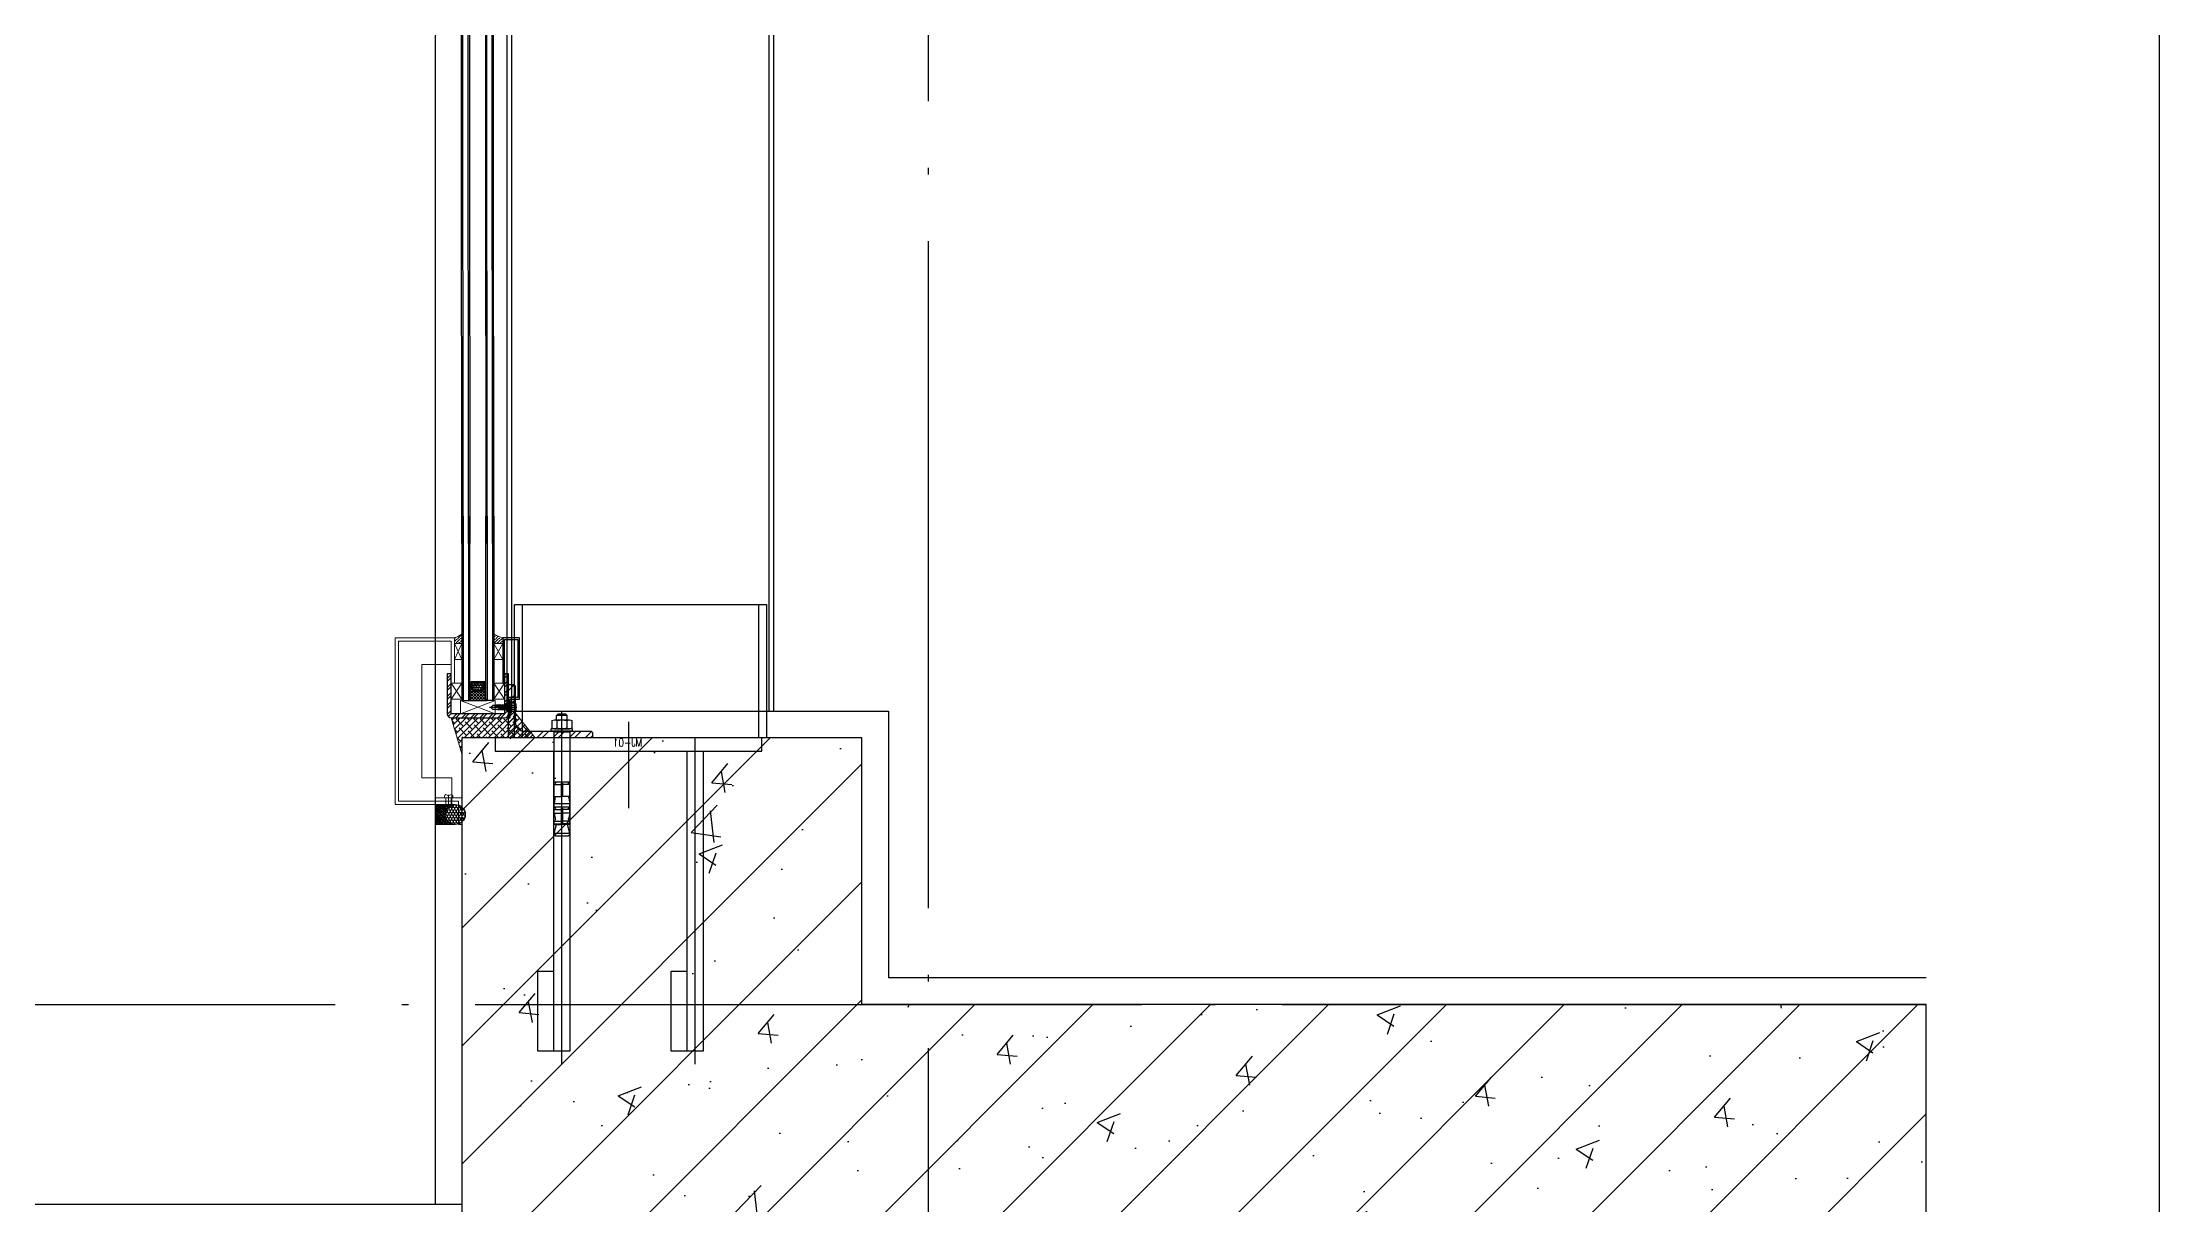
# Model space of a CAD drawing. Extents: x 6843040 to 15500510, y -6507076 to -4940511.
# Drawn here: x 7647613 to 7649201, y -6179134 to -6178263 of the extents above; entities that cross this region are included whole.
import ezdxf
from ezdxf.enums import TextEntityAlignment as Align

# ---------------------------------------------------------------- set-up
doc = ezdxf.new("R2010")
doc.units = 0
doc.header["$LTSCALE"] = 1000
doc.header["$MEASUREMENT"] = 0
for name, pattern in [('ACAD_ISO04W100', [30.5, 24, -3, 0.5, -3]), ('CENTER', [50.800000000000004, 31.75, -6.35, 6.35, -6.35]), ('CONTINOUS', [0]), ('DASHED', [0.75, 0.5, -0.25]), ('DOTE', [2.4200000000000004, 2, -0.2, 0.02, -0.2]), ('HIDDEN', [0.375, 0.25, -0.125])]:
    doc.linetypes.add(name, pattern=pattern)
for name, color, linetype, lineweight in [('002CEN', 1, 'CENTER', 13), ('003DOT', 253, 'HIDDEN', 13), ('009CON', 6, 'CONTINOUS', 15), ('Hatch（填充）', 8, 'Continuous', 5), ('LB', 31, 'CONTINOUS', 20)]:
    doc.layers.add(name, color=color, linetype=linetype, lineweight=lineweight)
for name, color, linetype in [('1', 1, 'Continuous'), ('40钢材投影', 40, 'Continuous'), ('DOTE', 8, 'DOTE'), ('E_LINE_1', 1, 'Continuous'), ('GC', 3, 'Continuous'), ('K-233-中心线', 233, 'CENTER'), ('K-8-五金件', 8, 'Continuous'), ('LT-dim 120', 253, 'Continuous'), ('LT-dim 50', 253, 'Continuous'), ('LT-Fill-玻璃1', 14, 'Continuous'), ('LT-文字标注', 7, 'Continuous'), ('LT-玻璃', 4, 'Continuous'), ('LT-细线', 1, 'Continuous'), ('LT-铝板', 31, 'Continuous'), ('PUB_HATCH', 8, 'Continuous'), ('PUB_TITLE', 4, 'Continuous'), ('XX', 8, 'DASHED'), ('密封胶填充', 111, 'Continuous'), ('批荡层', 213, 'Continuous'), ('泡沫棒填充', 71, 'Continuous'), ('金属填充', 9, 'Continuous'), ('钢立柱规格布置', 2, 'Continuous')]:
    doc.layers.add(name, color=color, linetype=linetype)
doc.styles.add('LT-文字标注', font='romans.shx', dxfattribs={"width": 0.8, "bigfont": 'gbhzfs.shx'})

# ---------------------------------------------------------------- blocks, each defined once
blk = doc.blocks.new('LT-BLK-20220127160324', base_point=(-28533.22878983965, -2765.200322864111))
at = {"color": 1, "linetype": 'ACAD_ISO04W100', "ltscale": 0.4}
for p, q in [((-28777.79650946474, -2715.166449711192), (-28533.22878983943, -2715.166449711192)), ((-28521.34176281607, -2765.200322864112), (-28586.01604931476, -2765.200322864112)), ((-28777.79650946474, -2815.200322864112), (-28533.22878983943, -2815.200322864112))]:
    blk.add_line(p, q, dxfattribs=at)
at = {"layer": 'GC', "color": 3}
blk.add_lwpolyline([(-28543.22878983943, -2865.200322864112), (-28543.22878983943, -2665.200322864112), (-28533.22878983943, -2665.200322864112), (-28533.22878983943, -2865.200322864112)], close=True, dxfattribs=at)
for points in [[(-28543.22878983943, -2709.166449711192), (-28768.22878983943, -2709.166449711192)], [(-28768.22878983943, -2709.166449711192), (-28768.22878983943, -2733.166449711192), (-28708.22878983943, -2733.166449711192), (-28708.22878983943, -2721.166449711192)], [(-28543.22878983943, -2809.200322864112), (-28768.22878983943, -2809.200322864112)], [(-28768.22878983943, -2809.200322864112), (-28768.22878983943, -2833.200322864112), (-28708.22878983943, -2833.200322864112), (-28708.22878983943, -2821.200322864112)]]:
    blk.add_lwpolyline(points, dxfattribs=at)
at = {"layer": 'GC', "ltscale": 3}
for points in [[(-28768.22878983943, -2721.166449711192), (-28543.22878983943, -2721.166449711192)], [(-28768.22878983943, -2821.200322864112), (-28543.22878983943, -2821.200322864112)]]:
    blk.add_lwpolyline(points, dxfattribs=at)
at = {"layer": 'LT-文字标注', "style": 'LT-文字标注', "width": 0.8}
blk.add_text('MJ-01', height=6, rotation=270, dxfattribs=at).set_placement((-28541.59687122377, -2776.851695046294), align=Align.BOTTOM_RIGHT)
blk = doc.blocks.new('*U179')
at = {"layer": '1'}
h = blk.add_hatch(dxfattribs=at)
h.set_pattern_fill('ANSI37', color=252, scale=0.1, angle=-180, style=0)
h.set_pattern_definition([(224.9999999999999, (1679562.560613633, -289717.7450616644), (0.2245064030267287, -0.2245064030267291), []), (314.9999999999999, (1679562.560613633, -289717.7450616644), (0.2245064030267291, 0.2245064030267286), [])])
h.paths.add_polyline_path([(-14.00086452462315, 18.00001763110049), (-14.00086452462315, 17.00001763110049), (-10.00086452462315, 17.00001763110049), (-10.00086452462315, 18.00001763110049)])
h.paths.add_polyline_path([(-14.00086452462315, 7.000017631100491), (-14.00086452462315, 6.000017631100491), (-10.00086452462315, 6.000017631100491), (-10.00086452462315, 7.000017631100491)])
h = blk.add_hatch(dxfattribs=at)
h.set_pattern_fill('HEX', color=252, scale=0.19, angle=-360.0000000000001, style=0)
h.set_pattern_definition([(360, (1679562.560613633, -289717.7450616644), (9.680894054106727e-16, 1.0448594), [0.60325, -1.2065]), (119.9999999999999, (1679562.560613633, -289717.7450616644), (-0.9048747837829667, -0.5224296999999988), [0.6032499999999971, -1.206499999999994]), (59.99999999999992, (1679563.163863633, -289717.7450616644), (-0.9048747837829658, 0.5224297000000009), [0.60325, -1.2065])])
edge = h.paths.add_edge_path()
edge.add_line((-10.11889851349011, 16.50001763110049), (-7.500864524623154, 15.30292986205313))
edge.add_line((-10.11889851325728, 16.50001763110049), (-13.50086452462315, 16.50001763110049))
edge.add_line((-13.50086452462315, 16.50001763110049), (-13.50086452462315, 7.500017631100491))
edge.add_line((-13.50086452462315, 7.500017631100491), (-10.11889851325728, 7.500017631100491))
edge.add_line((-10.11889851325728, 7.500017631100491), (-7.500864524623154, 8.80903462547576))
edge.add_line((-7.500864524623154, 8.80903462547576), (-7.500864524623154, 15.30292986205313))
h = blk.add_hatch(dxfattribs=at)
h.set_pattern_fill('ANSI37', color=252, scale=0.5, angle=-180, style=0)
h.set_pattern_definition([(224.9999999999999, (1679562.560613633, -289717.7450616644), (1.122532015133643, -1.122532015133645), []), (314.9999999999999, (1679562.560613633, -289717.7450616644), (1.122532015133645, 1.122532015133643), [])])
h.paths.add_polyline_path([(-7.000864524623154, 8.50001763110049), (-10.00086452462315, 7.000017631100491), (-10.00086452462315, 6.000017631100491), (-1.000864524623154, 6.000017631100491), (-0.0008432585706543705, 4.999996365222614), (-0.0008603557904791614, 19.00002179987496), (-1.000864524623154, 18.00001763110049), (-10.00086452462315, 18.00001763110049), (-10.00086452462315, 17.00001763110049), (-7.000864524623154, 15.50001763110049)])
at = {"color": 253}
for points in [[(-14.00086452462315, 18.00001763110049), (-14.00086452462315, 17.00001763110049), (-10.00086452462315, 17.00001763110049), (-10.00086452462315, 18.00001763110049)], [(-7.000864524623154, 8.50001763110049), (-10.00086452462315, 7.000017631100491), (-14.00086452462315, 7.000017631100491), (-14.00086452462315, 17.00001763110049), (-10.00086452462315, 17.00001763110049), (-7.000864524623154, 15.50001763110049)], [(-7.500864524623154, 15.19100063672522), (-7.500864524623154, 8.80903462547576), (-10.11889851325728, 7.500017631100491), (-13.50086452462315, 7.500017631100491), (-13.50086452462315, 16.50001763110049), (-10.11889851325728, 16.50001763110049)], [(-14.00086452462315, 6.000017631100491), (-14.00086452462315, 7.000017631100491), (-10.00086452462315, 7.000017631100491), (-10.00086452462315, 6.000017631100491)]]:
    blk.add_lwpolyline(points, close=True, dxfattribs=at)
blk.add_lwpolyline([(-10.00086452462315, 6.000017631100491), (-10.00086452462315, 7.000017631100491), (-7.000864524623154, 8.50001763110049), (-7.000864524623154, 15.50001763110049), (-10.00086452462315, 17.00001763110049), (-10.00086452462315, 18.00001763110049), (-1.000864524623154, 18.00001763110049), (-0.000864524623153784, 19.00001763110049), (-0.000864524623153784, 5.000017631100491), (-1.000864524623154, 6.000017631100491), (-10.00086452462315, 6.000017631100491)], dxfattribs=at)
at = {"layer": 'LT-玻璃', "color": 8}
for p, q in [((-138.199355840293, 23.00001763110049), (-0.0008645246417771091, 23.00001763110049)), ((-138.1993558402743, 19.00001763110049), (-0.000864524623153784, 19.00001763110049)), ((-138.1993558402743, 5), (-0.0008468935226630947, 5)), ((-138.1993558402783, 1.000386271683965), (-0.0008468935266137123, 1.000386271683965))]:
    blk.add_line(p, q, dxfattribs=at)
at = {"layer": 'LT-玻璃', "color": 150}
for points in [[(-138.199355840293, 24.00001763110049), (-1.000864524641777, 24.00001763110049), (-0.0008645246417771091, 23.00001763110049), (-0.000864524623153784, 19.00001763110049), (-1.000864524623154, 18.00001763110049), (-138.1993558402743, 18.00001763110049)], [(-138.1993558402783, 0), (-1.000846893526614, 0), (-0.0008468935266137123, 1), (-0.0008468935226630947, 5), (-1.000846893522663, 6), (-138.1993558402743, 6)]]:
    blk.add_lwpolyline(points, dxfattribs=at)
blk = doc.blocks.new('*U187')
at = {"layer": '002CEN', "ltscale": 5}
blk.add_line((-2.470786271884122, -7.1e-15), (7.154912196495848, -7.1e-15), dxfattribs=at)
at = {"layer": '003DOT', "ltscale": 5}
for p, q in [((1.137e-13, 1.999999999999992), (5.000000000000036, 1.999999999999992)), ((-5.68e-14, -2.000000000000007), (5.00000000000012, -2.000000000000007))]:
    blk.add_line(p, q, dxfattribs=at)
at = {"layer": '009CON'}
for p, q in [((-1.699999999999874, 1.089999999999996), (-1.700000000000017, -1.09000000000001)), ((-0.3828890285466002, 4.144999999999988), (2.842e-13, 4.144999999999988)), ((2.842e-13, 4.144999999999988), (-2.558e-13, -4.144999999999988)), ((6.49999999999995, -7.1e-15), (7.260859888279645, 1.439128983241921)), ((-0.3828890285466002, -4.145000000000003), (-2.558e-13, -4.144999999999988)), ((6.49999999999995, -7.1e-15), (7.260859888279645, -1.439128983241936))]:
    blk.add_line(p, q, dxfattribs=at)
for centre, radius, start, end in [((5.007748688829706, -7.1e-15), 6.799999999999999, 142.4423901337785, 170.5515263407792), ((6.199999999999967, 1.999999999999978), 1.199999999999999, 332.1348283377681, 179.9999999999992), ((5.007748688829706, -7.1e-15), 6.799999999999999, 189.4484736592125, 217.5576098662215), ((6.199999999999967, -1.999999999999992), 1.199999999999999, 180.0000000000008, 27.865171662232)]:
    blk.add_arc(centre, radius, start, end, dxfattribs=at)
blk = doc.blocks.new('LT-耐候密封胶缝')
at = {"layer": '密封胶填充'}
h = blk.add_hatch(dxfattribs=at)
h.set_pattern_fill('ANSI38', color=8, scale=0.04, angle=180, style=0)
h.set_pattern_definition([(225, (-9.094947017729282e-13, 5.820766091346741e-11), (0.04490128060534575, -0.04490128060534577), []), (315, (-9.094947017729282e-13, 5.820766091346741e-11), (0.1347038418160373, -0.04490128060534579), [0.15875, -0.09524999999999999])])
edge = h.paths.add_edge_path()
edge.add_line((0.4999999999990905, -1), (0.4999999999990903, -0.01966673684918463))
edge.add_arc((4.278217602404766e-07, 1.798028991906904), 1.885210156581904, 254.6198170668605, 285.38015596169396, ccw=False)
edge.add_line((-0.5000000000009095, -0.01966650143731385), (-0.5000000000319533, -0.9999999999643879))
edge.add_arc((-1.637090463191271e-11, -1), 0.5000000000155217, 0, 180, ccw=False)
at = {"layer": '泡沫棒填充'}
h = blk.add_hatch(dxfattribs=at)
h.set_pattern_fill('HONEY', color=8, scale=0.02666666666666666, angle=180, style=0)
h.set_pattern_definition([(180, (104.5532869425351, -12.93409662204795), (-0.127, -0.07332346666666664), [0.08466666666666667, -0.1693333333333333]), (299.9999999999999, (104.5532869425351, -12.93409662204795), (0.1269999848268748, -0.07332349294729043), [0.08466666666666663, -0.1693333333333333]), (240, (104.5532869425351, -12.93409662204795), (-1.517312520979541e-08, -0.146646959613957), [-0.1693333333333333, 0.08466666666666667])])
h.paths.add_polyline_path([(0.4999999999990905, -1.000000093015842, -1), (-0.5000000000009095, -0.9999999069259502, -1)])
at = {"layer": 'LT-细线'}
for points in [[(-0.5000000000009095, -0.9999999999417923), (-0.5000000000009095, -0.01966650143731385)], [(0.4999999999990905, -0.01966673682909459), (0.4999999999990905, -0.9999999999417923)]]:
    blk.add_lwpolyline(points, dxfattribs=at)
blk.add_lwpolyline([(-0.500000000007276, -0.01966650143731385, 0.1350290909618399), (0.4999999999918145, -0.01966673682909459, 0.1350290909618399)], format="xyb", dxfattribs=at)
blk.add_circle((-9.094947017729282e-13, -0.9999999999417923), 0.4999999999999999, dxfattribs=at)
blk = doc.blocks.new('L63×40×5角钢')
at = {"layer": '金属填充'}
h = blk.add_hatch(dxfattribs=at)
h.set_pattern_fill('ANSI32', color=256, scale=0.9, style=0)
h.set_pattern_definition([(45, (89.74907278387082, -929.7164257528657), (-6.061672881721679, 6.061672881721679), []), (45, (93.79018978387082, -929.7164257528657), (-6.061672881721679, 6.061672881721679), [])])
h.paths.add_polyline_path([(40.00000000000364, 3.333333333328483, 0.4142135623724557), (38.33333333333576, 5), (11.99999999998909, 5.000000000029104, -0.4142135623728255), (4.999999999996362, 12.0000000000291), (5, 61.33333333332848, 0.4142135623724557), (3.333333333332121, 63), (-1.4210854715202e-14, 63), (1.4210854715202e-14, 1.13686837721616e-13), (39.99999999999999, 1.13686837721616e-13)])
blk.add_lwpolyline([(40, 0), (40.00000000000364, 3.333333333328483, 0.4142135623724557), (38.33333333333576, 5), (11.99999999998909, 5.000000000029104, -0.4142135623728255), (4.999999999996362, 12.0000000000291), (5, 61.33333333332848, 0.4142135623724557), (3.333333333332121, 63), (0, 63), (0, 0)], format="xyb", close=True)
blk = doc.blocks.new('LT-BLK-20240808174652', base_point=(715380.5467993191, 47279.16908026493))
at = {"layer": '40钢材投影'}
for p, q in [((715377.571799319, 47291.88527825138), (715376.571799319, 47290.88527825138)), ((715376.571799319, 47290.88527825138), (715384.5217993191, 47290.88527825138)), ((715376.6217993195, 47287.5690802649), (715376.6217993196, 47290.88527825138)), ((715377.571799319, 47291.88527825138), (715383.5217993191, 47291.88527825138)), ((715380.5467993191, 47197.28580982419), (715380.5467993191, 47293.88527825138)), ((715383.5217993191, 47291.88527825138), (715384.5217993191, 47290.88527825138)), ((715384.5217993191, 47287.5690802649), (715384.5217993191, 47290.88527825138)), ((715372.5467993191, 47280.76908026491), (715388.5467993191, 47280.76908026491)), ((715372.5467993191, 47279.16908026493), (715372.5467993191, 47280.76908026491)), ((715372.5467993191, 47279.16908026493), (715388.5467993191, 47279.16908026493)), ((715373.0412534435, 47287.06630351593), (715373.0412534435, 47281.27185701393)), ((715386.446799319, 47278.66908026493), (715374.6467993191, 47278.66908026493)), ((715386.1759720594, 47287.5690802649), (715374.9176418156, 47287.5690802649)), ((715386.1759720594, 47280.76908026491), (715374.9176418157, 47280.76908026491)), ((715376.7940301878, 47287.06630351593), (715376.7940301879, 47281.27185701393)), ((715384.2995836872, 47287.06630351593), (715384.2995836872, 47281.27185701393)), ((715388.0523604422, 47287.06630350976), (715388.0523604422, 47281.2718570201)), ((715388.5467993191, 47279.16908026493), (715388.5467993191, 47280.76908026491)), ((715386.4467993191, 47241.11286000961), (715374.6467993191, 47241.11286000961)), ((715374.6467993191, 47239.11286000961), (715380.0467993191, 47239.11286000961)), ((715374.6467993191, 47230.11286000961), (715374.6467993191, 47239.11286000961)), ((715375.5861019944, 47230.11286000961), (715374.6467950987, 47224.78578588903)), ((715374.6467993191, 47230.11286000961), (715380.0467993191, 47230.11286000961)), ((715374.6467993191, 47222.28580982419), (715374.6467993191, 47224.78580982419)), ((715386.4467993191, 47224.78578588903), (715374.6467993191, 47224.78578588903)), ((715381.0467993191, 47240.11286000961), (715380.0467993191, 47240.11286000961)), ((715380.0467993191, 47240.11286000961), (715380.0467993191, 47230.11286000961)), ((715380.0467993191, 47240.11286000961), (715381.0467993191, 47240.11286000961)), ((715381.0467993191, 47240.11286000961), (715381.0467993191, 47230.11286000961)), ((715386.4467993191, 47239.11286000961), (715381.0467993191, 47239.11286000961)), ((715386.4467993191, 47230.11286000961), (715381.0467993191, 47230.11286000961)), ((715385.5074966438, 47230.11286000961), (715386.4468035395, 47224.78578588903)), ((715386.4467993191, 47230.11286000961), (715386.4467993191, 47239.11286000961)), ((715386.4467993191, 47222.28580982419), (715386.4467993191, 47224.78580982419)), ((715374.6467993191, 47217.78580982425), (715374.6467993191, 47220.28580982419)), ((715374.6467993191, 47217.78580982419), (715380.0467993191, 47217.78580982419)), ((715374.6467993191, 47217.78580982419), (715375.6048279653, 47213.65275029001)), ((715374.6467993191, 47211.78580982419), (715380.0467993191, 47211.78580982419)), ((715374.6467993191, 47209.78580982425), (715374.6467993191, 47211.78580982419)), ((715374.6467993191, 47209.78580982425), (715380.0467993191, 47209.78580982425)), ((715374.6467993191, 47209.78580982425), (715375.1467993191, 47209.28580982425)), ((715374.6467993191, 47202.76908026491), (715376.3929517418, 47209.28580982425)), ((715386.3467993191, 47222.28580982419), (715374.7467993192, 47222.28580982419)), ((715374.7467993192, 47220.28580982419), (715380.0467993191, 47220.28580982419)), ((715375.1467993191, 47209.28580982425), (715380.0467993191, 47209.28580982419)), ((715380.0467993191, 47221.28580982419), (715381.0467993191, 47221.28580982419)), ((715380.0467993191, 47221.28580982419), (715380.0467993191, 47209.28580982419)), ((715381.0467993191, 47221.28580982419), (715380.0467993191, 47221.28580982419)), ((715380.0467993191, 47221.28580982419), (715380.0467993191, 47209.28580982419)), ((715381.0467993191, 47221.28580982419), (715381.0467993191, 47209.28580982419)), ((715386.3467993191, 47220.28580982419), (715381.0467993191, 47220.28580982419)), ((715386.4467993191, 47217.78580982425), (715381.0467993191, 47217.78580982419)), ((715386.4467993191, 47211.78580982419), (715381.0467993191, 47211.78580982419)), ((715386.4467993191, 47209.78580982425), (715381.0467993191, 47209.78580982425)), ((715385.9467993191, 47209.28580982425), (715381.0467993191, 47209.28580982419)), ((715386.4467993191, 47202.76908026491), (715384.7006468964, 47209.28580982425)), ((715386.4467993191, 47217.78580982419), (715385.4887706729, 47213.65275029001)), ((715386.4467993191, 47209.78580982425), (715385.9467993191, 47209.28580982425)), ((715386.4467993191, 47217.78580982425), (715386.4467993191, 47220.28580982419)), ((715386.4467993191, 47209.78580982425), (715386.4467993191, 47211.78580982419)), ((715374.6467993191, 47201.76908026491), (715374.6467993191, 47202.76908026491)), ((715386.4467993191, 47202.76908026491), (715374.6467993191, 47202.76908026491)), ((715385.4467993191, 47200.76908026491), (715375.6467993191, 47200.76908026491)), ((715386.4467993191, 47201.76908026491), (715386.4467993191, 47202.76908026491))]:
    blk.add_line(p, q, dxfattribs=at)
blk.add_lwpolyline([(715386.4467993191, 47241.11286000961), (715386.446799319, 47278.66908026493), (715385.946799319, 47279.16908026493), (715375.1467993191, 47279.16908026493), (715374.6467993191, 47278.66908026493), (715374.6467993191, 47241.11286000961)], dxfattribs=at)
for centre, radius, start, end in [((715374.9176418156, 47283.81630352059), 3.752776744359426, 59.99999999993786, 120.0000000000622), ((715374.9176418156, 47284.52185700928), 3.752776744359426, 239.9999999999378, 300.0000000000622), ((715380.5468069375, 47273.31213837106), 14.25694189387083, 74.73851959513901, 105.261480404861), ((715380.5468069375, 47295.0260221588), 14.25694189387083, 254.738519595139, 285.261480404861), ((715386.1759720594, 47283.81630352059), 3.752776744359426, 59.99999999993786, 120.0000000000622), ((715386.1759720594, 47284.52185700928), 3.752776744359426, 239.9999999999378, 300.0000000000622), ((715374.6467993191, 47240.11286000961), 1, 270, 90), ((715386.4467993191, 47240.11286000961), 1, 90, 270), ((715374.6467993191, 47221.28580982419), 1, 270, 90), ((715374.0217993191, 47213.28580982419), 1.624999999999622, 292.61986494865, 13.05048525396534), ((715386.4467993191, 47221.28580982419), 1, 90, 270), ((715387.0717993191, 47213.28580982419), 1.624999999999622, 166.9495147460347, 247.38013505135), ((715375.6467993191, 47201.76908026491), 1, 180, 270), ((715385.4467993191, 47201.76908026491), 1, 270, 0)]:
    blk.add_arc(centre, radius, start, end, dxfattribs=at)
blk = doc.blocks.new('*U241')
at = {"layer": 'K-233-中心线', "linetype": 'CENTER'}
blk.add_line((0, 4.942561988593297), (0, -15.4), dxfattribs=at)
at = {"layer": 'K-8-五金件'}
for p, q in [((-4.399999999999636, 0.4500000000007276), (-4.399999999999636, 0)), ((4.399999999999636, 0), (-4.399999999999636, 0)), ((-4.100000000000364, 0.75), (-3.100000000000364, 1)), ((4.100000000000364, 0.75), (-4.100000000000364, 0.75)), ((-3.100000000000364, 3.850000000000364), (-3.100000000000364, 1)), ((3.100000000000364, 1), (-3.100000000000364, 1)), ((2.325000000000728, 4.25), (-2.325000000000728, 4.25)), ((-2.041306750315925, 0.75), (-1.549999999999272, 1)), ((-1.549999999999272, 3.850000000000364), (-1.549999999999272, 1)), ((-1.549999999999272, 0), (-1.549999999999272, -2.990192378863867)), ((1.549999999999272, 3.850000000000364), (1.549999999999272, 1)), ((2.151306750316508, 0.75), (1.549999999999272, 1)), ((1.549999999999272, 0), (1.549999999999272, -2.490192378863867)), ((3.100000000000364, 3.850000000000364), (3.100000000000364, 1)), ((4.100000000000364, 0.75), (3.100000000000364, 1)), ((4.399999999999636, 0.4500000000007276), (4.399999999999636, 0)), ((-2.110000000000582, -1.899999999999636), (2.110000000000582, -1.399999999999636)), ((-2.110000000000582, -1.899999999999636), (-1.549999999999272, -1.590192378864231)), ((-2.110000000000582, -1.899999999999636), (-1.549999999999272, -2.209807621135042)), ((-2.110000000000582, -3.299999999999272), (2.110000000000582, -2.799999999999272)), ((-2.110000000000582, -3.299999999999272), (-1.549999999999272, -2.990192378863867)), ((-2.110000000000582, -3.299999999999272), (-1.549999999999272, -3.609807621134678)), ((-2.110000000000582, -4.699999999999273), (2.110000000000582, -4.199999999999273)), ((-2.110000000000582, -4.699999999999273), (-1.549999999999272, -4.390192378863867)), ((-2.110000000000582, -4.699999999999273), (-1.549999999999272, -5.009807621134678)), ((-2.110000000000582, -6.099999999998909), (2.110000000000582, -5.599999999998909)), ((-2.110000000000582, -6.099999999998909), (-1.549999999999272, -5.790192378863503)), ((-2.110000000000582, -6.099999999998909), (-1.549999999999272, -6.409807621134314)), ((-2.110000000000582, -7.500000000000364), (2.110000000000582, -7.000000000000364)), ((-2.110000000000582, -7.500000000000364), (-1.549999999999272, -7.190192378864959)), ((-2.110000000000582, -7.500000000000364), (-1.549999999999272, -7.80980762113577)), ((-2.110000000000582, -8.9), (-1.549999999999272, -8.590192378864595)), ((-2.110000000000582, -8.9), (-1.141147094092958, -8.783938796498115)), ((-2.110000000000582, -8.9), (-1.549999999999272, -9.209807621135406)), ((-1.549999999999272, -1.590192378864231), (1.549999999999272, -1.090192378864231)), ((-1.549999999999272, -2.209807621135042), (1.549999999999272, -1.709807621135042)), ((-1.549999999999272, -2.990192378863867), (1.549999999999272, -2.490192378863867)), ((-1.549999999999272, -3.609807621134678), (1.549999999999272, -3.109807621134678)), ((-1.549999999999272, -3.609807621134678), (-1.549999999999272, -4.390192378863503)), ((-1.549999999999272, -4.390192378863867), (1.549999999999272, -3.890192378863867)), ((-1.549999999999272, -5.009807621134678), (1.549999999999272, -4.509807621134678)), ((-1.549999999999272, -5.009807621134678), (-1.549999999999272, -5.790192378863503)), ((-1.549999999999272, -5.790192378863503), (1.549999999999272, -5.290192378863503)), ((-1.549999999999272, -6.409807621134314), (1.549999999999272, -5.909807621134314)), ((-1.549999999999272, -6.409807621134314), (-1.549999999999272, -7.190192378864959)), ((-1.549999999999272, -7.190192378864959), (1.549999999999272, -6.690192378864959)), ((-1.549999999999272, -7.80980762113577), (1.549999999999272, -7.30980762113577)), ((-1.549999999999272, -7.80980762113577), (-1.549999999999272, -8.590192378864595)), ((-1.549999999999272, -8.590192378864595), (-0.9946989986692643, -8.491031485770145)), ((-1.549999999999272, -9.209807621135406), (-1.334865735341737, -9.171390788160716)), ((-1.549999999999272, -9.209807621135406), (-1.549999999999272, -13.00000000000036)), ((0, -14.4), (-1.549999999999272, -13.00000000000036)), ((0, -14.4), (1.549999999999272, -13.00000000000036)), ((0.5619885887190321, -8.239837273735612), (1.549999999999272, -8.090192378864595)), ((0.7141825614198751, -8.553488843050582), (2.110000000000582, -8.4)), ((0.7141825614198751, -8.832275020881207), (1.549999999999272, -8.709807621135406)), ((0.7141825614198751, -9.612659778611851), (1.549999999999272, -9.490192378864231)), ((0.7141825614198751, -9.953488843052037), (2.110000000000582, -9.799999999999637)), ((0.7141825614198751, -10.23227502088266), (1.549999999999272, -10.10980762113504)), ((1.549999999999272, -0.3098076211354055), (1.549999999999272, -2.490192378863867)), ((2.110000000000582, -1.399999999999636), (1.549999999999272, -1.090192378864231)), ((2.110000000000582, -1.399999999999636), (1.549999999999272, -1.709807621135042)), ((2.110000000000582, -2.799999999999272), (1.549999999999272, -2.490192378863867)), ((2.110000000000582, -2.799999999999272), (1.549999999999272, -3.109807621134678)), ((1.549999999999272, -3.109807621134678), (1.549999999999272, -3.890192378863503)), ((2.110000000000582, -4.199999999999273), (1.549999999999272, -3.890192378863867)), ((2.110000000000582, -4.199999999999273), (1.549999999999272, -4.509807621134678)), ((1.549999999999272, -4.509807621134678), (1.549999999999272, -5.290192378863503)), ((2.110000000000582, -5.599999999998909), (1.549999999999272, -5.290192378863503)), ((2.110000000000582, -5.599999999998909), (1.549999999999272, -5.909807621134314)), ((1.549999999999272, -5.909807621134314), (1.549999999999272, -6.690192378864959)), ((2.110000000000582, -7.000000000000364), (1.549999999999272, -6.690192378864959)), ((2.110000000000582, -7.000000000000364), (1.549999999999272, -7.30980762113577)), ((1.549999999999272, -7.30980762113577), (1.549999999999272, -8.090192378864595)), ((2.110000000000582, -8.4), (1.549999999999272, -8.090192378864595)), ((2.110000000000582, -8.4), (1.549999999999272, -8.709807621135406)), ((1.549999999999272, -8.709807621135406), (1.549999999999272, -9.490192378864231)), ((2.110000000000582, -9.799999999999637), (1.549999999999272, -9.490192378864231)), ((2.110000000000582, -9.799999999999637), (1.549999999999272, -10.10980762113504)), ((1.549999999999272, -10.10980762113504), (1.549999999999272, -13.00000000000036))]:
    blk.add_line(p, q, dxfattribs=at)
blk.add_lwpolyline([(0, -14.4), (0.7141825614198751, -10.23227502088266), (0.7141825614198751, -8.500899293751354, 0.4176573264866609), (0.4106596181591158, -8.200919979679748, 0.09706246058353715), (-0.9946989986692643, -8.491031485770145), (-1.549999999999272, -9.601675652739141)], format="xyb", dxfattribs=at)
for centre, radius, start, end in [((-4.100000000000364, 0.4500000000007276), 0.3, 90, 180), ((-2.325000000000728, 3.299218750000364), 0.9507812499999939, 35.40085557735572, 144.5991444226443), ((0, 1.046875), 3.203124999999813, 61.05941179989663, 118.9405882001034), ((2.325000000000728, 3.299218750000364), 0.9507812499999881, 35.40085557735572, 144.5991444226443), ((4.100000000000364, 0.4500000000007276), 0.3, 0, 90)]:
    blk.add_arc(centre, radius, start, end, dxfattribs=at)

msp = doc.modelspace()

# ---------------------------------------------------------------- hatches: boundary and pattern name
at = {"layer": 'Hatch（填充）'}
h = msp.add_hatch(dxfattribs=at)
h.set_pattern_fill('ANSI36', color=256, scale=0.5)
h.set_pattern_definition([(45, (7699048.321196035, -6061544.807850535), (0.8418990113502336, 3.086963041617522), [3.96875, -0.79375, 0, -0.79375])])
edge = h.paths.add_edge_path()
edge.add_arc((7647916.65059699, -6178686.197126781), 23.35970867032505, 283.72926467545744, 285.75932756257674, ccw=False)
edge.add_line((7647922.194658224, -6178708.889402431), (7647922.194658224, -6178713.188048872))
edge.add_line((7647922.194658224, -6178713.188048872), (7647922.995026839, -6178713.188048872))
edge.add_line((7647922.995026841, -6178713.188048872), (7647922.995026841, -6178708.678768159))
edge = h.paths.add_edge_path()
edge.add_line((7647927.694658226, -6178713.188048872), (7647927.694658228, -6178706.028923001))
edge.add_line((7647927.694658224, -6178713.188048872), (7647922.995026839, -6178713.188048872))
edge.add_line((7647922.995026841, -6178713.188048872), (7647922.995026841, -6178708.678768159))
edge.add_arc((7647916.23785824, -6178691.202158714), 18.73742792305265, 291.1385307851949, 307.693647311605)
h = msp.add_hatch(dxfattribs=at)
h.set_pattern_fill('ANSI36', color=256, scale=0.5)
h.set_pattern_definition([(45, (7699045.621196034, -6061544.807850535), (0.8418990113502336, 3.086963041617522), [3.96875, -0.79375, 0, -0.79375])])
h.paths.add_polyline_path([(7647951.694658224, -6178706.028923001, 0.07054231761861118), (7647957.694289611, -6178708.678768158), (7647957.694289611, -6178713.188048872), (7647951.694658224, -6178713.188048872)])
h.paths.add_polyline_path([(7647957.694289611, -6178708.678768158, 0.008858052022390544), (7647958.494658225, -6178708.889402431), (7647958.494658225, -6178713.188048872), (7647957.694289611, -6178713.188048872)])
h = msp.add_hatch(dxfattribs=at)
h.set_pattern_fill('ANSI32', color=256, scale=0.5)
h.set_pattern_definition([(45, (7699047.621196036, -6061576.696599983), (-3.367596045400933, 3.367596045400933), []), (45, (7699049.866261036, -6061576.696599983), (-3.367596045400933, 3.367596045400933), [])])
edge = h.paths.add_edge_path()
edge.add_line((7647959.694658228, -6178768.889315864), (7647919.694658228, -6178768.889315864))
edge.add_arc((7647919.69465823, -6178765.889315863), 3.000000000873115, 180.0000000166753, 269.99999998221307, ccw=False)
edge.add_line((7647916.694658228, -6178765.889315864), (7647916.694658228, -6178735.889315864))
edge.add_line((7647916.694658228, -6178735.889315864), (7647919.694658228, -6178735.889315864))
edge.add_line((7647919.694658228, -6178735.889315864), (7647919.694658228, -6178765.889315864))
edge.add_line((7647919.694658228, -6178765.889315864), (7647959.694658228, -6178765.889315864))
edge.add_line((7647959.694658228, -6178765.889315864), (7647959.694658228, -6178735.889315864))
edge.add_line((7647959.694658228, -6178735.889315864), (7647962.694658228, -6178735.889315864))
edge.add_line((7647962.694658228, -6178735.889315864), (7647962.694658228, -6178765.889315864))
edge.add_arc((7647959.694658228, -6178765.889315863), 3.000000000931323, 270.00000001778693, 359.99999998221307, ccw=False)
h = msp.add_hatch(dxfattribs=at)
h.set_pattern_fill('ANSI38', color=256)
h.set_pattern_definition([(45, (7699127.620645463, -6061544.807850535), (-2.245064030267288, 2.245064030267288), []), (135, (7699127.620645463, -6061544.807850535), (-6.735192090801864, 2.245064030267289), [7.9375, -4.7625])])
edge = h.paths.add_edge_path()
edge.add_line((7647982.605628603, -6178783.889315864), (7647973.693740753, -6178772.68751013))
edge.add_line((7647982.605628605, -6178783.889315864), (7647973.693740753, -6178783.889315864))
edge.add_line((7647973.693740753, -6178783.889315864), (7647973.693740753, -6178772.68751013))
edge = h.paths.add_edge_path()
edge.add_line((7647973.693740753, -6178783.889315864), (7647927.694581882, -6178783.889315864))
edge.add_line((7647927.694581882, -6178783.889315864), (7647927.694585704, -6178796.005781171))
edge.add_line((7647927.694585704, -6178796.005781172), (7647919.694108509, -6178768.889315865))
edge.add_line((7647919.694108509, -6178768.889315864), (7647963.694108509, -6178768.889315864))
edge.add_arc((7647963.681918812, -6178765.850822457), 3.038517858330111, 270.2298555613888, 352.4520143723195)
edge.add_line((7647966.694108511, -6178766.249951493), (7647966.694108511, -6178763.889315864))
edge.add_line((7647966.694108511, -6178763.889315864), (7647973.693740753, -6178772.68751013))
edge.add_line((7647973.693740753, -6178772.68751013), (7647973.693740753, -6178783.889315864))
at = {"layer": 'PUB_HATCH'}
h = msp.add_hatch(dxfattribs=at)
h.set_pattern_fill('钢筋混凝土', color=256, scale=25, style=0)
h.set_pattern_definition([(45, (0, 0), (-44.19417382415922, 44.19417382415922), []), (49.99999999999999, (0, 0), (179.3150456501884, -15.68803374564878), [18.75, -206.25]), (355, (0, 0), (-34.68783340325, 188.048033425003), [15, -165]), (100.4514, (14.94292, -1.307335), (144.6273454285054, 172.3598855152384), [15.9350475, -175.285528]), (46.18420000000001, (0, 50), (266.8102621564111, -41.37975358225452), [28.125, -309.375]), (96.6356, (22.23418625, 46.55167325), (233.6656763871758, 243.5294677251104), [23.902572, -262.92825]), (351.1842, (0, 50), (233.6654862834068, 243.5296502313311), [22.5, -247.5]), (21, (25, 37.5), (149.2267630296154, -100.6547226663347), [18.75, -206.25]), (326.0000000000001, (25, 37.5), (60.82883298039543, 181.2875112617133), [15, -165]), (71.4514, (37.43555825, 29.1120985), (210.0556571453725, 80.6326241774881), [15.9350475, -175.285528]), (37.50000000000001, (0, 0), (3.039963829322667, 83.22346345782788), [0, -163, 0, -167.5, 0, -165.625]), (7.499999999999999, (0, 0), (65.76738436053715, 98.60292797059006), [0, -95.5, 0, -159.25, 0, -63.125]), (327.5, (-55.75, 0), (133.4556090431022, -5.638717933594939), [0, -62.5, 0, -195, 0, -258.75]), (317.5, (-80.75, 0), (145.7965423355966, 25.02624558307943), [0, -81.25, 0, -129.5, 0, -183.75])])
h.paths.add_polyline_path([(7648227.694648437, -6178983.889335938), (7648227.694648437, -6178783.889296875), (7647927.694658224, -6178783.889315868), (7647927.694658224, -6180183.889315868), (7648327.694658224, -6180183.889315868), (7648327.694658224, -6179183.889315868), (7649025.883763832, -6179183.889315868), (7649025.883763832, -6178983.889315868)])

# ---------------------------------------------------------------- linework, layer by layer
at = {"layer": 'DOTE', "ltscale": 0.25}
msp.add_line((7648277.694658224, -6180726.673791605), (7648277.694658224, -6153883.889315866), dxfattribs=at)
at = {"layer": 'DOTE', "linetype": 'DOTE', "ltscale": 0.25}
msp.add_lwpolyline([(7646727.694658224, -6178983.889315868), (7649025.883763832, -6178983.889315868)], dxfattribs=at)
at = {"layer": 'E_LINE_1'}
msp.add_lwpolyline([(7648227.694648437, -6178983.889335938), (7648227.694648437, -6178783.889296875), (7647927.694658224, -6178783.889315868), (7647927.694658224, -6180183.889315868), (7648327.694658224, -6180183.889315868), (7648327.694658224, -6179183.889315868), (7649025.883763832, -6179183.889315868), (7649025.883763832, -6178983.889315868)], close=True, dxfattribs=at)
msp.add_lwpolyline([(7647927.694658224, -6179133.889315868), (7646727.694658224, -6179133.889315868)], dxfattribs=at)
at = {"layer": 'GC', "color": 8, "linetype": 'HIDDEN', "ltscale": 20}
for p, q in [((7647965.194675856, -6178763.889315864), (7647965.194675856, -6173692.930331865)), ((7647965.194675856, -6178763.889315864), (7647965.194675856, -6173692.930331865)), ((7648158.194675856, -6178763.889315864), (7648158.194675856, -6173692.930331865))]:
    msp.add_line(p, q, dxfattribs=at)
at = {"layer": 'GC'}
msp.add_lwpolyline([(7647963.894658227, -6178768.889315864), (7647963.894658227, -6178754.810587122), (7647970.894658227, -6178754.810587122), (7647970.894658227, -6178708.889402431), (7647958.494658225, -6178708.889402431), (7647958.494658225, -6178742.889315864), (7647959.694658226, -6178742.889315864), (7647959.694658226, -6178710.089402431), (7647969.694658226, -6178710.089402431), (7647969.694658226, -6178753.610587122), (7647962.694658226, -6178753.610587122), (7647962.694658226, -6178768.889315864)], close=True, dxfattribs=at)
msp.add_lwpolyline([(7647959.694658228, -6178768.889315864, 0.4142135623752261), (7647962.694658228, -6178765.889315864), (7647962.694658228, -6178735.889315864), (7647959.694658228, -6178735.889315864), (7647959.694658228, -6178765.889315864), (7647919.694658228, -6178765.889315864), (7647919.694658228, -6178735.889315864), (7647916.694658228, -6178735.889315864), (7647916.694658228, -6178765.889315864, 0.4142135623752261), (7647919.694658228, -6178768.889315864)], format="xyb", close=True, dxfattribs=at)
at = {"layer": 'Hatch（填充）'}
for p, q in [((7647927.694658228, -6178713.188048872), (7647922.194658224, -6178725.188048872)), ((7647927.694658228, -6178725.188048872), (7647922.194658224, -6178713.188048872)), ((7647951.694658224, -6178713.188048872), (7647958.494658225, -6178725.188048872)), ((7647951.694658224, -6178725.188048872), (7647958.494658225, -6178713.188048872)), ((7647927.694658228, -6178742.889315867), (7647919.694658228, -6178754.889315867)), ((7647927.694658228, -6178754.889315867), (7647919.694658228, -6178742.889315867)), ((7647951.694658224, -6178742.889315867), (7647959.694658224, -6178754.889315867)), ((7647951.694658224, -6178754.889315867), (7647959.694658224, -6178742.889315867)), ((7647927.694585704, -6178796.005781172), (7647919.694108509, -6178768.889315864)), ((7647952.694658224, -6178755.889315864), (7647926.694658224, -6178765.889315864)), ((7647926.694658224, -6178755.889315864), (7647952.694658224, -6178765.889315864)), ((7647966.694108511, -6178763.889315864), (7647982.605628605, -6178783.889315864))]:
    msp.add_line(p, q, dxfattribs=at)
for points in [[(7647927.694658228, -6178725.188048872), (7647922.194658224, -6178725.188048872), (7647922.194658224, -6178713.188048872), (7647927.694658228, -6178713.188048872)], [(7647951.694658224, -6178725.188048872), (7647958.494658225, -6178725.188048872), (7647958.494658225, -6178713.188048872), (7647951.694658224, -6178713.188048872)], [(7647927.694658228, -6178754.889315867), (7647919.694658228, -6178754.889315867), (7647919.694658228, -6178742.889315867), (7647927.694658228, -6178742.889315867)], [(7647951.694658224, -6178754.889315867), (7647959.694658224, -6178754.889315867), (7647959.694658224, -6178742.889315867), (7647951.694658224, -6178742.889315867)], [(7647952.694658224, -6178765.889315864), (7647926.694658224, -6178765.889315864), (7647926.694658224, -6178755.889315864), (7647952.694658224, -6178755.889315864)]]:
    msp.add_lwpolyline(points, close=True, dxfattribs=at)
msp.add_lwpolyline([(7647919.694658224, -6178728.889391402), (7647897.695158997, -6178728.889294354), (7647897.695158997, -6178813.889190157), (7647920.195153684, -6178813.889190157)], dxfattribs=at)
for centre, radius, start, end in [((7647917.44838795, -6178693.045674507), 16.53937109051851, 286.6765215141787, 308.2802041890961), ((7647964.038719461, -6178686.197126781), 23.35970867034916, 238.1003013977349, 256.2707353317858)]:
    msp.add_arc(centre, radius, start, end, dxfattribs=at)
at = {"layer": 'LB'}
for points in [[(7647919.694658224, -6178742.889315864), (7647922.194658224, -6178742.889315864), (7647922.194658224, -6178708.889402431), (7647877.695158997, -6178708.889294354), (7647877.695158997, -6178833.889190157), (7647920.195153684, -6178833.889190157), (7647920.195153684, -6178813.889190157)], [(7647919.694658224, -6178742.889326893), (7647919.694658224, -6178711.389399712), (7647880.195158997, -6178711.389294354), (7647880.195158997, -6178831.389190157), (7647920.195153684, -6178831.389190157)]]:
    msp.add_lwpolyline(points, dxfattribs=at)
msp.add_lwpolyline([(7647907.695153684, -6178828.889156233), (7647907.695153684, -6178831.389190157), (7647925.195153684, -6178831.389190157), (7647925.195153684, -6178848.889156233), (7647927.695153684, -6178848.889156233), (7647927.695153684, -6178828.889156233)], close=True, dxfattribs=at)
at = {"layer": 'LT-玻璃', "color": 8}
for p, q in [((7647928.695044496, -6178638.191324726), (7647927.596249854, -6177391.389291585)), ((7647932.694658224, -6178638.191324726), (7647931.595863583, -6177391.389291585)), ((7647946.694675856, -6178638.191324726), (7647945.595881214, -6177391.389309216)), ((7647950.694675856, -6178638.191324726), (7647949.595881214, -6177391.389309216))]:
    msp.add_line(p, q, dxfattribs=at)
at = {"layer": 'LT-玻璃', "color": 150}
for points in [[(7647927.694658224, -6178638.191324726), (7647926.595863583, -6177392.389291585), (7647927.595863583, -6177391.389291585), (7647931.595863583, -6177391.389291585), (7647932.595863583, -6177392.389291585), (7647933.694658224, -6178638.191324726)], [(7647951.694675856, -6178638.191324726), (7647950.595881214, -6177392.389309216), (7647949.595881214, -6177391.389309216), (7647945.595881214, -6177391.389309216), (7647944.595881214, -6177392.389309216), (7647945.694675856, -6178638.191324726)]]:
    msp.add_lwpolyline(points, dxfattribs=at)
at = {"layer": 'LT-铝板'}
for p, q in [((7647961.694675858, -6178763.889315864), (7647961.694675856, -6173692.930331865)), ((7647961.694675858, -6178763.889315864), (7647961.694675856, -6173692.930331865)), ((7648161.694675858, -6178763.889315864), (7648161.694675858, -6173692.930331865)), ((7647961.69467586, -6178763.889315864), (7648161.694675858, -6178763.889315864))]:
    msp.add_line(p, q, dxfattribs=at)
at = {"layer": 'PUB_TITLE'}
msp.add_lwpolyline([(7649200.950073808, -6181597.424936399), (7649200.950073808, -6147072.4249364)], dxfattribs=at)
at = {"layer": 'XX', "linetype": 'HIDDEN', "ltscale": 2}
for points in [[(7648156.194675856, -6178783.889315864), (7647967.194675856, -6178783.889315864), (7647967.194675856, -6178683.889315864), (7648156.194675856, -6178683.889315864)], [(7648150.194675856, -6178783.889315864), (7647973.194675856, -6178783.889315864), (7647973.194675856, -6178683.889315864), (7648150.194675856, -6178683.889315864)]]:
    msp.add_lwpolyline(points, close=True, dxfattribs=at)
at = {"layer": '批荡层'}
for p, q in [((7649025.883763832, -6178963.889315872), (7648247.694658224, -6178963.889315872)), ((7649025.883763832, -6178963.889315868), (7648357.694658224, -6178963.889315868))]:
    msp.add_line(p, q, dxfattribs=at)
for points in [[(7648247.6939988, -6153863.889315866), (7647907.693977662, -6153841.767290499), (7647907.694103122, -6178763.889315992)], [(7647907.694658224, -6178763.88928517), (7647907.694658224, -6179133.889315868)], [(7648052.694658431, -6178763.889315868), (7648247.694658224, -6178763.889315868), (7648247.694658224, -6178963.889315872)]]:
    msp.add_lwpolyline(points, dxfattribs=at)
at = {"layer": '批荡层', "color": 8}
msp.add_lwpolyline([(7647907.694658224, -6178763.88928517), (7647907.694658224, -6179133.889315868)], dxfattribs=at)

# ---------------------------------------------------------------- block references
at = {"xscale": -1, "rotation": 270}
msp.add_blockref('*U187', (7647917.695153684, -6178833.889190158), dxfattribs=at)
at = {"layer": 'GC', "xscale": -1, "rotation": 270}
msp.add_blockref('L63×40×5角钢', (7647962.694658228, -6178783.889315864), dxfattribs=at)
at = {"layer": 'K-8-五金件', "extrusion": (0, 0, -1), "zscale": -1, "rotation": 90.00000000000001}
msp.add_blockref('*U241', (-7647963.894658227, -6178761.14931691), dxfattribs=at)
at = {"layer": 'LT-dim 120', "xscale": -1}
msp.add_blockref('LT-BLK-20240808174652', (7648002.694658224, -6178778.88931586), dxfattribs=at)
at = {"layer": 'LT-dim 50', "xscale": -1, "rotation": 270}
msp.add_blockref('LT-BLK-20220127160324', (7648052.694658224, -6178783.889315865), dxfattribs=at)
at = {"layer": 'LT-Fill-玻璃1', "xscale": 14.99939610215067, "yscale": 14.99939610215067, "zscale": 14.99939610215067, "rotation": 90.00147550855304}
msp.add_blockref('LT-耐候密封胶缝', (7647907.695014806, -6178841.389492108), dxfattribs=at)
at = {"layer": '钢立柱规格布置', "xscale": -1, "rotation": 90}
msp.add_blockref('*U179', (7647951.694675856, -6178755.890180389), dxfattribs=at)

doc.saveas('drawing.dxf')
